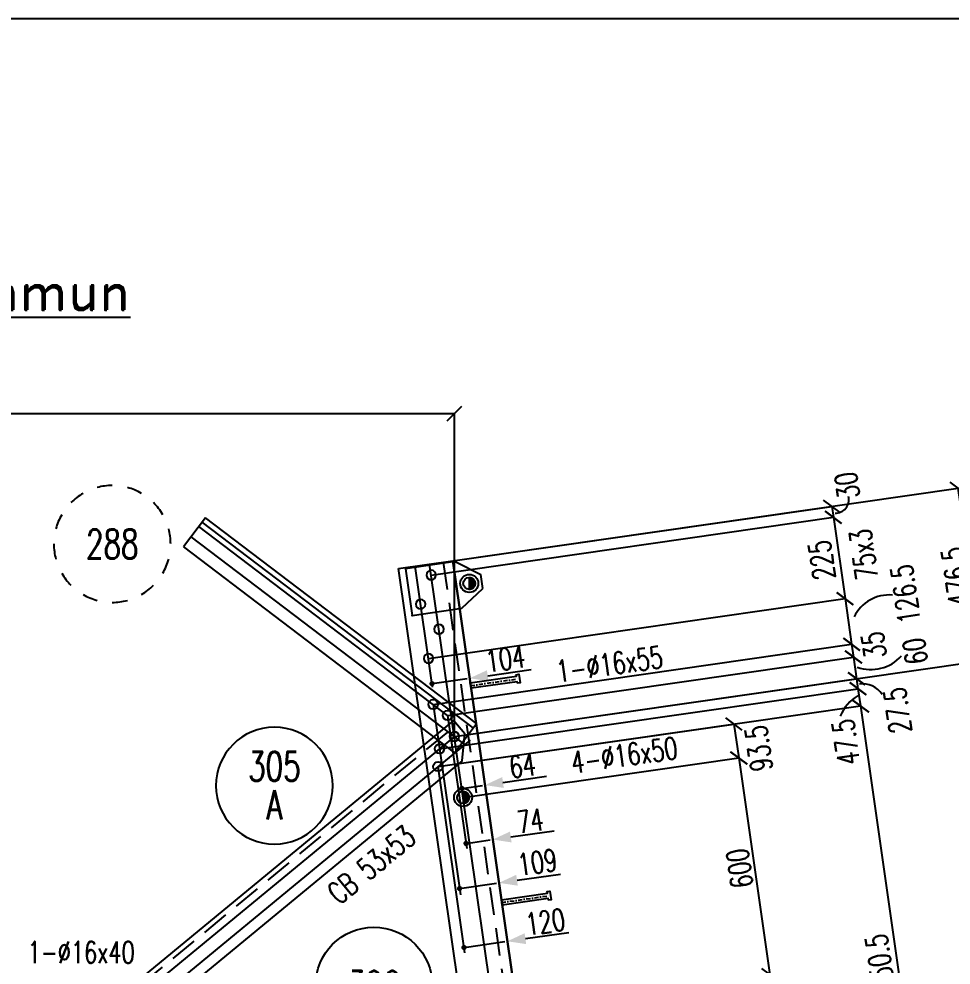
# Model space of a CAD drawing. Extents: x 142141 to 158361, y -105351 to -93871.
# Drawn here: x 147479 to 150033, y -96462 to -93871 of the extents above; entities that cross this region are included whole.
import ezdxf
from ezdxf.enums import TextEntityAlignment as Align

# ---------------------------------------------------------------- set-up
doc = ezdxf.new("R2010")
doc.units = 0
doc.header["$LTSCALE"] = 150
doc.header["$MEASUREMENT"] = 0
doc.linetypes.add('DASHDOT', pattern=[1, 0.5, -0.25, 0, -0.25])
doc.linetypes.add('DASHED', pattern=[0.75, 0.5, -0.25])
doc.layers.get('0').update_dxf_attribs({"linetype": 'CONTINUOUS'})
for name, color, linetype in [('ASSI', 6, 'CONTINUOUS'), ('BOLLINI_1', 7, 'CONTINUOUS'), ('BOLLINI_5', 7, 'CONTINUOUS'), ('Echelon', 3, 'CONTINUOUS'), ('FORI', 2, 'CONTINUOUS'), ('LINEA_ANG', 2, 'CONTINUOUS'), ('LINEE_PIASTRA', 2, 'CONTINUOUS'), ('LINEE_PIASTRE', 2, 'CONTINUOUS'), ('LS', 7, 'CONTINUOUS'), ('MZ', 6, 'DASHDOT'), ('PIASTRE', 5, 'CONTINUOUS'), ('QT_MAL', 7, 'CONTINUOUS'), ('QT_MPR', 7, 'CONTINUOUS'), ('QT_MSP', 7, 'CONTINUOUS'), ('TRAT-Y', 7, 'DASHED')]:
    doc.layers.add(name, color=color, linetype=linetype)
doc.styles.add('QUOTE', font='ROMANS8.SHX', dxfattribs={"width": 0.7})
doc.styles.add('RD', font='ROMAND8.SHX', dxfattribs={"width": 0.7})
doc.styles.add('RQL', font='ROMANS8.SHX', dxfattribs={"width": 0.7})
doc.styles.add('RS', font='ROMANS8.shx', dxfattribs={"width": 0.7})
doc.styles.get("Standard").update_dxf_attribs({"font": 'ROMANS8.SHX', "width": 0.7})
doc.dimstyles.new('FRECCE1', dxfattribs={"dimtxt": 60, "dimasz": 6.6667, "dimexe": 0, "dimexo": 0, "dimgap": 1, "dimtad": 1, "dimzin": 0, "dimdsep": 46, "dimtxsty": 'RS', "dimblk1": 'QUOTP', "dimblk2": 'QUOTF', "dimsah": 1, "dimcen": 0, "dimclrd": 2, "dimclre": 2, "dimclrt": 7, "dimadec": 0, "dimazin": 0, "dimtfac": 1, "dimtix": 1, "dimtmove": 2, "dimatfit": 3, "dimldrblk": 'QUOTP', "dimfxl": 1, "dimtolj": 1, "dimtzin": 0, "dimarcsym": 0})
doc.dimstyles.new('TRATTO', dxfattribs={"dimscale": 0, "dimtxt": 60, "dimasz": 40, "dimexe": 0, "dimexo": 0, "dimgap": 10, "dimtad": 1, "dimrnd": 0.5, "dimdsep": 46, "dimtxsty": 'RS', "dimblk1": 'OBLIQUE', "dimblk2": 'OBLIQUE', "dimsah": 1, "dimcen": 0.09, "dimclrd": 2, "dimclre": 2, "dimclrt": 7, "dimadec": 0, "dimazin": 0, "dimtfac": 1, "dimtix": 1, "dimtmove": 2, "dimatfit": 3, "dimfxl": 1, "dimtolj": 1, "dimtzin": 0, "dimarcsym": 0})

# ---------------------------------------------------------------- blocks, each defined once
blk = doc.blocks.new('ASSE98')
blk.add_line((0, 0), (1, 0))
at = {"color": 7, "flags": 1}
for tag, p in [('LAV1', (3.07431, 6.82847)), ('LAV2', (3.07431, 6.49513)), ('LAV3', (3.07431, 6.1618)), ('LAV4', (3.07431, 5.82847)), ('LAV5', (3.07431, 5.49513)), ('LAV6', (3.07431, 5.1618)), ('LAV7', (3.07431, 4.82847)), ('LAV8', (3.07431, 4.49513)), ('LAV9', (3.07431, 4.1618)), ('LAV10', (3.07431, 3.82847))]:
    blk.add_attdef(tag, p, '', height=0.2, dxfattribs=at)
at = {"color": 7, "style": 'QUOTE', "width": 0.5, "flags": 1}
for tag, p in [('TI', (1.38308, 6.82731)), ('DI_S', (1.38308, 6.42178)), ('D_S', (1.38308, 6.02092)), ('E_S', (1.38308, 5.68065)), ('NFORI', (1.36454, 5.29792)), ('ALAR', (1.36349, 4.93246)), ('FAM', (1.3775, 4.54645)), ('ALA', (1.38308, 4.19257)), ('DISP2', (1.38308, 3.84971)), ('DISP1', (1.38308, 3.50686)), ('PINZAF', (1.38308, 3.164)), ('PINZAI', (1.38308, 2.82114)), ('TRP', (1.38308, 2.47829)), ('NP', (1.38308, 2.13543)), ('SV', (1.38308, 1.79257)), ('PESO', (1.38308, 1.44971)), ('QUA', (1.38308, 1.10686)), ('LUN', (1.38308, 0.764)), ('PROF', (1.38308, 0.42114)), ('POS', (1.38308, 0.07829))]:
    blk.add_attdef(tag, p, '', height=0.2, dxfattribs=at)
blk = doc.blocks.new('P20')
at = {"color": 0}
for p, q in [((0, 0.98), (0.02, 1)), ((0, 0.94), (0.06, 1)), ((1, -0.01), (0, 0.99)), ((0, 0.89), (0.1, 0.99)), ((0, 0.85), (0.14, 0.99)), ((0, 0.8), (0.18, 0.98)), ((0, 0.76), (0.22, 0.98)), ((0, 0.71), (0.25, 0.97)), ((0, 0.67), (0.29, 0.96)), ((1, -0.05), (0, 0.95)), ((0, 0.62), (0.32, 0.95)), ((0, 0.58), (0.36, 0.93)), ((0, 0.53), (0.39, 0.92)), ((0, 0.49), (0.42, 0.91)), ((1, -0.09), (0, 0.9)), ((0, 0.44), (0.45, 0.89)), ((0, 0.4), (0.48, 0.88)), ((0.99, -0.13), (0, 0.86)), ((0, 0.35), (0.51, 0.86)), ((0, 0.31), (0.54, 0.84)), ((0, 0.26), (0.56, 0.83)), ((0.99, -0.17), (0, 0.81)), ((0, 0.22), (0.59, 0.81)), ((0, 0.17), (0.61, 0.79)), ((0.98, -0.21), (0, 0.77)), ((0, 0.13), (0.64, 0.77)), ((0, 0.08), (0.66, 0.75)), ((0, 0.04), (0.69, 0.73)), ((0.97, -0.25), (0, 0.72)), ((0, -0.01), (0.71, 0.7)), ((0.96, -0.28), (0, 0.68)), ((0, -0.05), (0.73, 0.68)), ((0, -0.1), (0.75, 0.66)), ((0.95, -0.32), (0, 0.63)), ((0, -0.14), (0.77, 0.63)), ((0, -0.19), (0.79, 0.61)), ((0.94, -0.35), (0, 0.59)), ((0, -0.23), (0.81, 0.58)), ((0, -0.28), (0.83, 0.56)), ((0.92, -0.38), (0, 0.54)), ((0, -0.32), (0.85, 0.53)), ((0.91, -0.41), (0, 0.5)), ((0, -0.36), (0.87, 0.5)), ((0, -0.41), (0.88, 0.47)), ((0.9, -0.44), (0, 0.45)), ((0, -0.45), (0.9, 0.44)), ((0.88, -0.47), (0, 0.41)), ((0, -0.5), (0.91, 0.41)), ((0, -0.54), (0.92, 0.38)), ((0.87, -0.5), (0, 0.36)), ((0, -0.59), (0.94, 0.35)), ((0.85, -0.53), (0, 0.32)), ((0, -0.63), (0.95, 0.31)), ((0, -0.68), (0.96, 0.28)), ((0.83, -0.56), (0, 0.27)), ((0, -0.72), (0.97, 0.25)), ((0.81, -0.58), (0, 0.23)), ((0, -0.77), (0.98, 0.21)), ((0.79, -0.61), (0, 0.18)), ((0, -0.81), (0.99, 0.17)), ((0.77, -0.63), (0, 0.14)), ((0, -0.86), (0.99, 0.13)), ((0.75, -0.66), (0, 0.09)), ((0, -0.9), (1, 0.09)), ((0.73, -0.68), (0, 0.05)), ((0, -0.95), (1, 0.05)), ((0.71, -0.7), (0, 0.01)), ((0, -0.99), (1, 0.01)), ((1, 0.04), (0.04, 1)), ((1, 0.09), (0.09, 1)), ((0.99, 0.14), (0.14, 0.99)), ((0.98, 0.19), (0.19, 0.98)), ((0.97, 0.25), (0.25, 0.97)), ((0.95, 0.31), (0.31, 0.95)), ((0.92, 0.38), (0.38, 0.92)), ((0.88, 0.47), (0.47, 0.88)), ((0.81, 0.59), (0.59, 0.81)), ((0.69, -0.73), (0, -0.04)), ((0.66, -0.75), (0, -0.08)), ((0.64, -0.77), (0, -0.13)), ((0.61, -0.79), (0, -0.17)), ((0.59, -0.81), (0, -0.22)), ((0.56, -0.83), (0, -0.26)), ((0.54, -0.84), (0, -0.31)), ((0.51, -0.86), (0, -0.35)), ((0.48, -0.88), (0, -0.4)), ((0.45, -0.89), (0, -0.44)), ((0.42, -0.91), (0, -0.49)), ((0.39, -0.92), (0, -0.53)), ((0.36, -0.93), (0, -0.58)), ((0.32, -0.95), (0, -0.62)), ((0.29, -0.96), (0, -0.67)), ((0.25, -0.97), (0, -0.71)), ((0.22, -0.98), (0, -0.76)), ((0.18, -0.98), (0, -0.8)), ((0.14, -0.99), (0, -0.85)), ((0.1, -0.99), (0, -0.89)), ((0.04, -1), (1, -0.04)), ((0.09, -1), (1, -0.09)), ((0.14, -0.99), (0.99, -0.14)), ((0.19, -0.98), (0.98, -0.19)), ((0.25, -0.97), (0.97, -0.25)), ((0.31, -0.95), (0.95, -0.31)), ((0.38, -0.92), (0.92, -0.38)), ((0.47, -0.88), (0.88, -0.47)), ((0.59, -0.81), (0.81, -0.59))]:
    blk.add_line(p, q, dxfattribs=at)
for radius in [1.5, 1]:
    blk.add_circle((0, 0), radius)
blk = doc.blocks.new('16')
blk.add_circle((0, 0), 1)
blk = doc.blocks.new('QUOTP')
at = {"layer": 'ASSI', "color": 2, "const_width": 1.07}
blk.add_lwpolyline([(-0.53, 0, 1), (0.53, 0, 1)], format="xyb", close=True, dxfattribs=at)
blk = doc.blocks.new('QUOTF')
at = {"layer": 'LS', "color": 2}
blk.add_line((7.5, 0), (25.5, 0), dxfattribs=at)
blk.add_solid([(7.5, 2.25), (0, 0), (7.5, -2.25)], dxfattribs=at)
blk = doc.blocks.new('*D161')
at = {"layer": 'QT_MAL', "color": 2, "lineweight": -2, "transparency": 16777216}
for p, q in [((148692.8, -95978.1), (148692.8, -95978.1)), ((148699.4, -95977.2), (148749.5, -95970)), ((148756.1, -95969), (148756.1, -95969))]:
    blk.add_line(p, q, dxfattribs=at)
at = {"layer": 'QT_MAL', "color": 2, "lineweight": -2, "transparency": 16777216, "xscale": 6.6667, "yscale": 6.6667, "zscale": 6.6667}
for name, p, rotation in [('QUOTF', (148756.1, -95969), 8.166139302353479), ('QUOTP', (148692.8, -95978.1), 188.1661393023535)]:
    blk.add_blockref(name, p, dxfattribs=dict(at, rotation=rotation))
at = {"layer": 'QT_MAL', "color": 7, "transparency": 16777216, "insert": (148859, -95916.1), "char_height": 60, "attachment_point": 5, "rotation": 8.1661, "style": 'RS'}
blk.add_mtext('\\A1;64', dxfattribs=at)
blk = doc.blocks.new('*D160')
at = {"layer": 'QT_MAL', "color": 2, "lineweight": -2, "transparency": 16777216}
for p, q in [((148705.3, -96412.7), (148810.9, -96397.6)), ((148817.5, -96396.6), (148817.5, -96396.6)), ((148698.7, -96413.7), (148698.7, -96413.7))]:
    blk.add_line(p, q, dxfattribs=at)
at = {"layer": 'QT_MAL', "color": 2, "lineweight": -2, "transparency": 16777216, "xscale": 6.6667, "yscale": 6.6667, "zscale": 6.6667}
for name, p, rotation in [('QUOTF', (148817.5, -96396.6), 8.166139302353479), ('QUOTP', (148698.7, -96413.7), 188.1661393023535)]:
    blk.add_blockref(name, p, dxfattribs=dict(at, rotation=rotation))
at = {"layer": 'QT_MAL', "color": 7, "transparency": 16777216, "insert": (148921.4, -96343.6), "char_height": 60, "attachment_point": 5, "rotation": 8.1661, "style": 'RS'}
blk.add_mtext('\\A1;120', dxfattribs=at)
blk = doc.blocks.new('*D159')
at = {"layer": 'QT_MAL', "color": 2, "lineweight": -2, "transparency": 16777216}
for p, q in [((148693.2, -96251.2), (148787.9, -96237.6)), ((148794.5, -96236.7), (148794.5, -96236.7)), ((148686.6, -96252.2), (148686.6, -96252.2))]:
    blk.add_line(p, q, dxfattribs=at)
at = {"layer": 'QT_MAL', "color": 2, "lineweight": -2, "transparency": 16777216, "xscale": 6.6667, "yscale": 6.6667, "zscale": 6.6667}
for name, p, rotation in [('QUOTF', (148794.5, -96236.7), 8.166139302353479), ('QUOTP', (148686.6, -96252.2), 188.1661393023535)]:
    blk.add_blockref(name, p, dxfattribs=dict(at, rotation=rotation))
at = {"layer": 'QT_MAL', "color": 7, "transparency": 16777216, "insert": (148899.8, -96180.4), "char_height": 60, "attachment_point": 5, "rotation": 8.1661, "style": 'RS'}
blk.add_mtext('\\A1;109', dxfattribs=at)
blk = doc.blocks.new('*D158')
at = {"layer": 'QT_MAL', "color": 2, "lineweight": -2, "transparency": 16777216}
for p, q in [((148704.3, -96128.7), (148704.3, -96128.7)), ((148710.9, -96127.7), (148770.9, -96119.1)), ((148777.5, -96118.2), (148777.5, -96118.2))]:
    blk.add_line(p, q, dxfattribs=at)
at = {"layer": 'QT_MAL', "color": 2, "lineweight": -2, "transparency": 16777216, "xscale": 6.6667, "yscale": 6.6667, "zscale": 6.6667}
for name, p, rotation in [('QUOTF', (148777.5, -96118.2), 8.166139302353479), ('QUOTP', (148704.3, -96128.7), 188.1661393023535)]:
    blk.add_blockref(name, p, dxfattribs=dict(at, rotation=rotation))
at = {"layer": 'QT_MAL', "color": 7, "transparency": 16777216, "insert": (148880.6, -96066.9), "char_height": 60, "attachment_point": 5, "rotation": 8.1661, "style": 'RS'}
blk.add_mtext('\\A1;74', dxfattribs=at)
blk = doc.blocks.new('*D162')
at = {"layer": 'QT_MAL', "color": 2, "lineweight": -2, "transparency": 16777216}
for p, q in [((148611.2, -95691.3), (148611.2, -95691.3)), ((148617.8, -95690.3), (148707.6, -95677.4)), ((148714.2, -95676.5), (148714.2, -95676.5))]:
    blk.add_line(p, q, dxfattribs=at)
at = {"layer": 'QT_MAL', "color": 2, "lineweight": -2, "transparency": 16777216, "xscale": 6.6667, "yscale": 6.6667, "zscale": 6.6667}
for name, p, rotation in [('QUOTF', (148714.2, -95676.5), 8.166139302353479), ('QUOTP', (148611.2, -95691.3), 188.1661393023535)]:
    blk.add_blockref(name, p, dxfattribs=dict(at, rotation=rotation))
at = {"layer": 'QT_MAL', "color": 7, "transparency": 16777216, "insert": (148812.2, -95623.5), "char_height": 60, "attachment_point": 5, "rotation": 8.1661, "style": 'RS'}
blk.add_mtext('\\A1;104', dxfattribs=at)
blk = doc.blocks.new('A$C6E393FD9')
at = {"layer": 'Echelon'}
blk.add_lwpolyline([(2.5, 0), (0, 19.8), (168.6, 41.4), (167.9, 47.2), (177.8, 48.5), (181.8, 17.1), (171.9, 15.8), (171.2, 21.6), (2.5, 0)], close=True, dxfattribs=at)
at = {"layer": 'MZ', "ltscale": 0.2}
blk.add_line((1.3, 9.9), (179.8, 32.8), dxfattribs=at)
blk = doc.blocks.new('_OBLIQUE')
at = {"color": 0, "linetype": 'ByBlock'}
blk.add_line((-0.5, -0.5), (0.5, 0.5), dxfattribs=at)
blk = doc.blocks.new('*D31')
at = {"layer": 'QT_MPR', "color": 2, "lineweight": -2, "transparency": 16777216}
for p, q in [((148672.4, -95836), (150120.6, -95628.2)), ((150120.6, -95628.2), (150337.2, -97138.2)), ((148849.5, -97351.7), (150337.2, -97138.2))]:
    blk.add_line(p, q, dxfattribs=at)
at = {"layer": 'QT_MPR', "color": 2, "lineweight": -2, "transparency": 16777216, "xscale": 40, "yscale": 40, "zscale": 40}
for p, rotation in [((150120.6, -95628.2), 98.16613930235343), ((150337.2, -97138.2), 278.1661393023534)]:
    blk.add_blockref('_OBLIQUE', p, dxfattribs=dict(at, rotation=rotation))
at = {"layer": 'QT_MPR', "color": 7, "transparency": 16777216, "insert": (150184.8, -96391.9), "char_height": 60, "attachment_point": 5, "rotation": 98.1661, "style": 'RS'}
blk.add_mtext('\\A1;1525.5', dxfattribs=at)
blk = doc.blocks.new('*D30')
at = {"layer": 'QT_MPR', "color": 2, "lineweight": -2, "transparency": 16777216}
for p, q in [((148668, -95355), (149706.4, -95206)), ((149706.4, -95206), (149710.7, -95235.7)), ((148608.9, -95393.8), (149710.7, -95235.7))]:
    blk.add_line(p, q, dxfattribs=at)
at = {"layer": 'QT_MPR', "color": 2, "lineweight": -2, "transparency": 16777216, "xscale": 40, "yscale": 40, "zscale": 40}
for p, rotation in [((149706.4, -95206), 98.16613930235343), ((149710.7, -95235.7), 278.1661393023534)]:
    blk.add_blockref('_OBLIQUE', p, dxfattribs=dict(at, rotation=rotation))
at = {"layer": 'QT_MPR', "color": 7, "transparency": 16777216, "insert": (149748.4, -95148.2), "char_height": 60, "attachment_point": 5, "rotation": 98.1661, "style": 'RS'}
blk.add_mtext('\\A1;30', dxfattribs=at)
blk = doc.blocks.new('*D29')
at = {"layer": 'QT_MPR', "color": 2, "lineweight": -2, "transparency": 16777216}
for p, q in [((148608.9, -95393.8), (149710.7, -95235.7)), ((149710.7, -95235.7), (149742.6, -95458.4)), ((148601.3, -95622.2), (149742.6, -95458.4))]:
    blk.add_line(p, q, dxfattribs=at)
at = {"layer": 'QT_MPR', "color": 2, "lineweight": -2, "transparency": 16777216, "xscale": 40, "yscale": 40, "zscale": 40}
for p, rotation in [((149710.7, -95235.7), 98.16613930235343), ((149742.6, -95458.4), 278.1661393023534)]:
    blk.add_blockref('_OBLIQUE', p, dxfattribs=dict(at, rotation=rotation))
at = {"layer": 'QT_MPR', "color": 7, "transparency": 16777216, "insert": (149793.4, -95337.5), "char_height": 60, "attachment_point": 5, "rotation": 98.1661, "style": 'RS'}
blk.add_mtext('\\A1;75x3', dxfattribs=at)
blk = doc.blocks.new('*D28')
at = {"layer": 'QT_MPR', "color": 2, "lineweight": -2, "transparency": 16777216}
for p, q in [((148608.9, -95393.8), (149710.7, -95235.7)), ((149710.7, -95235.7), (149742.6, -95458.4)), ((148601.3, -95622.2), (149742.6, -95458.4))]:
    blk.add_line(p, q, dxfattribs=at)
at = {"layer": 'QT_MPR', "color": 2, "lineweight": -2, "transparency": 16777216, "xscale": 40, "yscale": 40, "zscale": 40}
for p, rotation in [((149710.7, -95235.7), 98.16613930235343), ((149742.6, -95458.4), 278.1661393023534)]:
    blk.add_blockref('_OBLIQUE', p, dxfattribs=dict(at, rotation=rotation))
at = {"layer": 'QT_MPR', "color": 7, "transparency": 16777216, "insert": (149679, -95353.1), "char_height": 60, "attachment_point": 5, "rotation": 98.1661, "style": 'RS'}
blk.add_mtext('\\A1;225', dxfattribs=at)
blk = doc.blocks.new('*D27')
at = {"layer": 'QT_MPR', "color": 2, "lineweight": -2, "transparency": 16777216}
for p, q in [((148601.3, -95622.2), (149742.6, -95458.4)), ((149742.6, -95458.4), (149760.6, -95583.5)), ((148614.3, -95748), (149760.6, -95583.5))]:
    blk.add_line(p, q, dxfattribs=at)
at = {"layer": 'QT_MPR', "color": 2, "lineweight": -2, "transparency": 16777216, "xscale": 40, "yscale": 40, "zscale": 40}
for p, rotation in [((149742.6, -95458.4), 98.16613930235343), ((149760.6, -95583.5), 278.1661393023534)]:
    blk.add_blockref('_OBLIQUE', p, dxfattribs=dict(at, rotation=rotation))
at = {"layer": 'QT_MPR', "color": 7, "transparency": 16777216, "insert": (149907.9, -95446), "char_height": 60, "attachment_point": 5, "rotation": 98.1661, "style": 'RS'}
blk.add_mtext('\\A1;126.5', dxfattribs=at)
blk = doc.blocks.new('*D26')
at = {"layer": 'QT_MPR', "color": 2, "lineweight": -2, "transparency": 16777216}
for p, q in [((148614.3, -95748), (149760.6, -95583.5)), ((149760.6, -95583.5), (149765.6, -95618.6)), ((148654, -95778.1), (149765.6, -95618.6))]:
    blk.add_line(p, q, dxfattribs=at)
at = {"layer": 'QT_MPR', "color": 2, "lineweight": -2, "transparency": 16777216, "xscale": 40, "yscale": 40, "zscale": 40}
for p, rotation in [((149760.6, -95583.5), 98.16613930235343), ((149765.6, -95618.6), 278.1661393023534)]:
    blk.add_blockref('_OBLIQUE', p, dxfattribs=dict(at, rotation=rotation))
at = {"layer": 'QT_MPR', "color": 7, "transparency": 16777216, "insert": (149821.7, -95585.4), "char_height": 60, "attachment_point": 5, "rotation": 98.1661, "style": 'RS'}
blk.add_mtext('\\A1;35', dxfattribs=at)
blk = doc.blocks.new('*D25')
at = {"layer": 'QT_MPR', "color": 2, "lineweight": -2, "transparency": 16777216}
for p, q in [((148654, -95778.1), (149765.6, -95618.6)), ((149765.6, -95618.6), (149774.1, -95677.9)), ((148672.4, -95836), (149774.1, -95677.9))]:
    blk.add_line(p, q, dxfattribs=at)
at = {"layer": 'QT_MPR', "color": 2, "lineweight": -2, "transparency": 16777216, "xscale": 40, "yscale": 40, "zscale": 40}
for p, rotation in [((149765.6, -95618.6), 98.16613930235343), ((149774.1, -95677.9), 278.1661393023534)]:
    blk.add_blockref('_OBLIQUE', p, dxfattribs=dict(at, rotation=rotation))
at = {"layer": 'QT_MPR', "color": 7, "transparency": 16777216, "insert": (149934.6, -95602.5), "char_height": 60, "attachment_point": 5, "rotation": 98.1661, "style": 'RS'}
blk.add_mtext('\\A1;60', dxfattribs=at)
blk = doc.blocks.new('*D24')
at = {"layer": 'QT_MPR', "color": 2, "lineweight": -2, "transparency": 16777216}
for p, q in [((148672.4, -95836), (149774.1, -95677.9)), ((149774.1, -95677.9), (149778, -95705)), ((148631.7, -95869.5), (149778, -95705))]:
    blk.add_line(p, q, dxfattribs=at)
at = {"layer": 'QT_MPR', "color": 2, "lineweight": -2, "transparency": 16777216, "xscale": 40, "yscale": 40, "zscale": 40}
for p, rotation in [((149774.1, -95677.9), 98.16613930235343), ((149778, -95705), 278.1661393023534)]:
    blk.add_blockref('_OBLIQUE', p, dxfattribs=dict(at, rotation=rotation))
at = {"layer": 'QT_MPR', "color": 7, "transparency": 16777216, "insert": (149886.7, -95764.7), "char_height": 60, "attachment_point": 5, "rotation": 98.1661, "style": 'RS'}
blk.add_mtext('\\A1;27.5', dxfattribs=at)
blk = doc.blocks.new('*D23')
at = {"layer": 'QT_MPR', "color": 2, "lineweight": -2, "transparency": 16777216}
for p, q in [((148631.7, -95869.5), (149778, -95705)), ((149778, -95705), (149784.8, -95752.2)), ((148627.6, -95918.3), (149784.8, -95752.2))]:
    blk.add_line(p, q, dxfattribs=at)
at = {"layer": 'QT_MPR', "color": 2, "lineweight": -2, "transparency": 16777216, "xscale": 40, "yscale": 40, "zscale": 40}
for p, rotation in [((149778, -95705), 98.16613930235343), ((149784.8, -95752.2), 278.1661393023534)]:
    blk.add_blockref('_OBLIQUE', p, dxfattribs=dict(at, rotation=rotation))
at = {"layer": 'QT_MPR', "color": 7, "transparency": 16777216, "insert": (149744.9, -95851.3), "char_height": 60, "attachment_point": 5, "rotation": 98.1661, "style": 'RS'}
blk.add_mtext('\\A1;47.5', dxfattribs=at)
blk = doc.blocks.new('*D22')
at = {"layer": 'QT_MPR', "color": 2, "lineweight": -2, "transparency": 16777216}
for p, q in [((148627.6, -95918.3), (149784.8, -95752.2)), ((149784.8, -95752.2), (149990.8, -97187.9)), ((148849.5, -97351.7), (149990.8, -97187.9))]:
    blk.add_line(p, q, dxfattribs=at)
at = {"layer": 'QT_MPR', "color": 2, "lineweight": -2, "transparency": 16777216, "xscale": 40, "yscale": 40, "zscale": 40}
for p, rotation in [((149784.8, -95752.2), 98.16613930235343), ((149990.8, -97187.9), 278.1661393023534)]:
    blk.add_blockref('_OBLIQUE', p, dxfattribs=dict(at, rotation=rotation))
at = {"layer": 'QT_MPR', "color": 7, "transparency": 16777216, "insert": (149841.3, -96475.5), "char_height": 60, "attachment_point": 5, "rotation": 98.1661, "style": 'RS'}
blk.add_mtext('\\A1;1450.5', dxfattribs=at)
blk = doc.blocks.new('*D21')
at = {"layer": 'QT_MSP', "color": 2, "lineweight": -2, "transparency": 16777216}
for p, q in [((148627.6, -95918.3), (149438.3, -95801.9)), ((149438.3, -95801.9), (149451.6, -95894.5)), ((148696.3, -96002.9), (149451.6, -95894.5))]:
    blk.add_line(p, q, dxfattribs=at)
at = {"layer": 'QT_MSP', "color": 2, "lineweight": -2, "transparency": 16777216, "xscale": 40, "yscale": 40, "zscale": 40}
for p, rotation in [((149438.3, -95801.9), 98.16613930235343), ((149451.6, -95894.5), 278.1661393023534)]:
    blk.add_blockref('_OBLIQUE', p, dxfattribs=dict(at, rotation=rotation))
at = {"layer": 'QT_MSP', "color": 7, "transparency": 16777216, "insert": (149506.4, -95868.3), "char_height": 60, "attachment_point": 5, "rotation": 98.1661, "style": 'RS'}
blk.add_mtext('\\A1;93.5', dxfattribs=at)
blk = doc.blocks.new('*D20')
at = {"layer": 'QT_MSP', "color": 2, "lineweight": -2, "transparency": 16777216}
for p, q in [((148696.3, -96002.9), (149451.6, -95894.5)), ((149451.6, -95894.5), (149536.8, -96488.1)), ((148781.5, -96596.5), (149536.8, -96488.1))]:
    blk.add_line(p, q, dxfattribs=at)
at = {"layer": 'QT_MSP', "color": 2, "lineweight": -2, "transparency": 16777216, "xscale": 40, "yscale": 40, "zscale": 40}
for p, rotation in [((149451.6, -95894.5), 98.16613930235343), ((149536.8, -96488.1), 278.1661393023534)]:
    blk.add_blockref('_OBLIQUE', p, dxfattribs=dict(at, rotation=rotation))
at = {"layer": 'QT_MSP', "color": 7, "transparency": 16777216, "insert": (149453.9, -96197.2), "char_height": 60, "attachment_point": 5, "rotation": 98.1661, "style": 'RS'}
blk.add_mtext('\\A1;600', dxfattribs=at)
blk = doc.blocks.new('MRKR_98')
blk.add_point((0, 0))
at = {"color": 7, "style": 'QUOTE', "width": 0.5, "flags": 1}
for tag, p in [('TI', (3.73, 6.83)), ('NFORI', (3.72, 5.3)), ('DI_S', (3.73, 6.42)), ('D_S', (3.73, 6.02)), ('E_S', (3.73, 5.68)), ('AUX2', (3.71, 4.93)), ('AUX1', (3.73, 4.19)), ('FAM', (3.73, 4.55)), ('COMMESSA', (3.73, 3.85)), ('MD', (3.73, 3.51)), ('MP', (3.73, 3.16)), ('LARGHEZZA', (3.73, 2.82)), ('SPESSORE', (3.73, 2.48)), ('NP', (3.73, 2.14)), ('SV', (3.73, 1.79)), ('PESO', (3.73, 1.45)), ('QUA', (3.73, 1.11)), ('LUN', (3.73, 0.76)), ('PROF', (3.73, 0.42)), ('POS', (3.73, 0.08))]:
    blk.add_attdef(tag, p, '', height=0.2, dxfattribs=at)
at = {"color": 7, "flags": 1}
for tag, p in [('LAV1', (5.26, 6.88)), ('LAV2', (5.26, 6.55)), ('LAV3', (5.26, 6.21)), ('LAV4', (5.26, 5.88)), ('LAV5', (5.26, 5.55)), ('LAV6', (5.26, 5.21)), ('LAV7', (5.26, 4.88)), ('LAV8', (5.26, 4.55)), ('LAV9', (5.26, 4.21)), ('LAV10', (5.26, 3.88))]:
    blk.add_attdef(tag, p, '', height=0.2, dxfattribs=at)
blk = doc.blocks.new('*D19')
at = {"layer": 'LS', "color": 2, "lineweight": -2, "transparency": 16777216}
for p, q in [((148668, -95355), (150052.8, -95156.3)), ((150120.6, -95628.2), (150052.8, -95156.3)), ((148672.4, -95836), (150120.6, -95628.2))]:
    blk.add_line(p, q, dxfattribs=at)
at = {"layer": 'LS', "color": 2, "lineweight": -2, "transparency": 16777216, "xscale": 40, "yscale": 40, "zscale": 40}
for p, rotation in [((150052.8, -95156.3), 98.16613930235343), ((150120.6, -95628.2), 278.1661393023534)]:
    blk.add_blockref('_OBLIQUE', p, dxfattribs=dict(at, rotation=rotation))
at = {"layer": 'LS', "color": 7, "transparency": 16777216, "insert": (150047.1, -95397.9), "char_height": 60, "attachment_point": 5, "rotation": 98.1661, "style": 'RS'}
blk.add_mtext('\\A1;476.5', dxfattribs=at)
blk = doc.blocks.new('YYY')
blk.add_circle((0, 0), 8)
at = {"color": 3, "style": 'RQL', "width": 0.7}
for tag, p in [('POS3', (0, 0.65)), ('POS2', (0, -4.63))]:
    blk.add_attdef(tag, text='', height=4, dxfattribs=at).set_placement(p, align=Align.CENTER)
at = {"style": 'RQL', "width": 0.7, "flags": 1}
blk.add_attdef('TIPO', text='', height=3, dxfattribs=at).set_placement((0, 0), align=Align.MIDDLE_CENTER)
blk = doc.blocks.new('xxx')
blk.add_circle((0, 0), 8)
at = {"color": 3, "style": 'RQL', "width": 0.7}
blk.add_attdef('POS', text='', height=4, dxfattribs=at).set_placement((0, 0), align=Align.MIDDLE)
at = {"style": 'RQL', "width": 0.7, "flags": 1}
for tag, p in [('POS1', (-0.39, -5.42)), ('TIPO', (-0.39, -8.66))]:
    blk.add_attdef(tag, p, '', height=2, dxfattribs=at)
blk = doc.blocks.new('*D111')
at = {"layer": 'LS', "color": 2, "lineweight": -2, "transparency": 16777216}
for p, q in [((145483, -95836), (145483, -94951.3)), ((145483, -94951.3), (148672.4, -94951.3)), ((148672.4, -95836), (148672.4, -94951.3))]:
    blk.add_line(p, q, dxfattribs=at)
at = {"layer": 'LS', "color": 2, "lineweight": -2, "transparency": 16777216, "xscale": 40, "yscale": 40, "zscale": 40, "rotation": 180}
blk.add_blockref('_OBLIQUE', (145483, -94951.3), dxfattribs=at)
at = {"layer": 'LS', "color": 2, "lineweight": -2, "transparency": 16777216, "xscale": 40, "yscale": 40, "zscale": 40}
blk.add_blockref('_OBLIQUE', (148672.4, -94951.3), dxfattribs=at)
at = {"layer": 'LS', "color": 7, "transparency": 16777216, "insert": (147077.7, -94911.3), "char_height": 60, "attachment_point": 5, "style": 'RS'}
blk.add_mtext('\\A1;3189.5', dxfattribs=at)
blk = doc.blocks.new('bull')
at = {"style": 'RS', "width": 0.7, "flags": 1}
for tag, p in [('NN', (-12.25, 0)), ('DIAMETRO', (0, -4.86)), ('SERRAGGIO', (0, -9.71)), ('LUNGHEZZA', (0, -14.57)), ('NB', (0, -19.43)), ('TIPO', (0, -24.12)), ('EL', (-0.14, -29))]:
    blk.add_attdef(tag, p, '', height=3, dxfattribs=at)
at = {"style": 'RS', "width": 0.7}
blk.add_attdef('BULLONE', (0, 0), '', height=3, dxfattribs=at)
blk = doc.blocks.new('zzz')
at = {"linetype": 'Continuous'}
for start, end in [(90, 105), (120, 135), (60, 75), (30, 45), (150, 165), (0, 15), (180, 195), (330, 345), (210, 225), (300, 315), (240, 255), (270, 285)]:
    blk.add_arc((0, 0), 8, start, end, dxfattribs=at)
at = {"color": 3, "style": 'RQL', "width": 0.7}
blk.add_attdef('POS1', text='', height=4, dxfattribs=at).set_placement((0, 0), align=Align.MIDDLE)
at = {"style": 'RQL', "width": 0.7, "flags": 1}
blk.add_attdef('TIPO', (0, -8), '', height=3, dxfattribs=at)

msp = doc.modelspace()

# ---------------------------------------------------------------- linework, layer by layer
at = {"layer": 'LINEA_ANG'}
for p, q in [((147990.875, -95237.027), (147930.41, -95316.676)), ((148733.199, -95800.569), (147990.875, -95237.027)), ((147930.41, -95316.676), (148672.734, -95880.217)), ((148519.547, -95376.335), (148668.026, -95355.029)), ((148668.026, -95355.029), (149646.709, -102175.167)), ((149498.23, -102196.473), (148519.547, -95376.335)), ((145027.439, -98793.65), (148671.104, -95791.727)), ((148671.104, -95791.727), (148700.99, -95828.001)), ((148672.734, -95880.217), (148733.199, -95800.569)), ((148693.785, -95902.607), (148700.99, -95828.001)), ((148693.785, -95902.607), (145046.261, -98907.71))]:
    msp.add_line(p, q, dxfattribs=at)
at = {"layer": 'LINEA_ANG', "color": 2}
msp.add_line((148724.13, -95812.516), (147981.805, -95248.975), dxfattribs=at)
at = {"layer": 'LINEE_PIASTRA'}
for p, q in [((148674.394, -95357.146), (148745.125, -95392.458)), ((148692.715, -95484.838), (148750.664, -95431.062))]:
    msp.add_line(p, q, dxfattribs=at)
at = {"layer": 'LINEE_PIASTRE'}
for p, q in [((148674.394, -95357.146), (148538.781, -95376.606)), ((148538.781, -95376.606), (148557.104, -95504.298)), ((148750.664, -95431.062), (148745.125, -95392.458)), ((148557.104, -95504.298), (148692.715, -95484.838))]:
    msp.add_line(p, q, dxfattribs=at)
at = {"layer": 'LS', "color": 6}
for p, q in [((148653.977, -95778.092), (147972.736, -95260.922)), ((148612.591, -95700.889), (148565.081, -95369.801)), ((149758.782, -103406.735), (148604.675, -95364.12)), ((148614.296, -95747.968), (148689.115, -96269.361)), ((148653.977, -95778.092), (148706.243, -96142.318)), ((148672.392, -95836.014), (145101.231, -98778.203)), ((148700.787, -96428.137), (148627.619, -95918.25))]:
    msp.add_line(p, q, dxfattribs=at)
at = {"layer": 'LS', "color": 8}
msp.add_lwpolyline([(142140.931, -93871.11), (142140.931, -105351.11), (154860.931, -105351.11), (154860.931, -103751.11), (158360.931, -103751.11), (158360.931, -93871.11), (142140.931, -93871.11)], close=True, dxfattribs=at)
at = {"layer": 'LS', "color": 6}
for centre, radius, start, end in [((149715.554, -95187.219), 37.531, 269.340521, 12.824193), ((149863.543, -95555.019), 106.667, 85.21629, 154.230979), ((149813.893, -95540.892), 111.619, 250.028031, 318.164958), ((149792.369, -95753.584), 61.521, 32.341458, 99.70307), ((149836.989, -95823.864), 116.015, 120.396487, 157.835063)]:
    msp.add_arc(centre, radius, start, end, dxfattribs=at)
at = {"layer": 'TRAT-Y'}
for p, q in [((148641.795, -95358.793), (149620.478, -102178.931)), ((145036.341, -98804.455), (148680.006, -95802.532))]:
    msp.add_line(p, q, dxfattribs=at)

# ---------------------------------------------------------------- block references
at = {"layer": 'ASSI'}
for p, xscale, rotation in [((148693.897, -95852.34), 932, 142.7957563936465), ((149646.709, -102175.167), 6890.000000000001, 98.16613930235349)]:
    msp.add_blockref('ASSE98', p, dxfattribs=dict(at, xscale=xscale, rotation=rotation))
ref = msp.add_blockref('ASSE98', (148715.615, -95845.752), dxfattribs=dict(at, xscale=4778.999999999999, zscale=4778.999999999999, rotation=219.4842454102858))
ref.add_attrib('LAV1', 'CB 53x53', (148356.953, -96298.907), dxfattribs={"layer": '0', "color": 7, "height": 60, "rotation": 39.484245, "width": 0.7})
at = {"layer": 'BOLLINI_1', "xscale": 20, "yscale": 20, "zscale": 20}
msp.add_blockref('xxx', (148451.961, -96518.029), dxfattribs=at).add_auto_attribs({'POS': '306'})
at = {"layer": 'BOLLINI_5'}
ref = msp.add_blockref('YYY', (148179.363, -95970.573), dxfattribs=dict(at, xscale=-19.99970832482618, yscale=19.99970832476798, zscale=19.99970832479172))
ref.add_attrib('POS3', '305', dxfattribs={"layer": '0', "color": 3, "height": 79.9988, "style": 'RQL', "width": 0.7}).set_placement((148179.363, -95957.634), align=Align.CENTER)
ref.add_attrib('POS2', 'A', dxfattribs={"layer": '0', "color": 3, "height": 79.999, "style": 'RQL', "width": 0.7}).set_placement((148179.363, -96063.18), align=Align.CENTER)
at = {"layer": 'FORI'}
for name, p, xscale, yscale, zscale in [('16', (148608.937, -95393.815), -13, 13, 13), ('P20', (148713.249, -95416.731), 16.5, 16.5, 16.5), ('16', (148579.995, -95473.737), -13, 13, 13), ('16', (148630.243, -95542.294), -13, 13, 13), ('16', (148601.302, -95622.216), -13, 13, 13), ('16', (148614.296, -95747.968), 13, 13, 13), ('16', (148653.977, -95778.092), 13, 13, 13), ('16', (148672.392, -95836.014), -13, 13, 13), ('16', (148631.737, -95869.509), 13, 13, 13), ('16', (148627.619, -95918.25), 13, 13, 13), ('P20', (148696.334, -96002.862), 16.5, 16.5, 16.5)]:
    msp.add_blockref(name, p, dxfattribs=dict(at, xscale=xscale, yscale=yscale, zscale=zscale))
at = {"layer": 'LS', "color": 6, "xscale": 19.99999994994134, "yscale": 19.99999994994134, "zscale": 19.99999994994134}
msp.add_blockref('zzz', (147735.216, -95308.696), dxfattribs=at).add_auto_attribs({'POS1': '288'})
at = {"layer": 'LS', "color": 7, "xscale": 20, "yscale": 20, "zscale": 20, "rotation": 8.166139302353443}
for p, values in [((148956.664, -95688.369), {'BULLONE': '1-%%c16x55                '}), ((148996.858, -95937.575), {'BULLONE': '4-%%c16x50                '})]:
    msp.add_blockref('bull', p, dxfattribs=at).add_auto_attribs(values)
at = {"layer": 'LS', "xscale": 0.7500000000000001, "yscale": 0.7500000000000001, "zscale": 0.7500000000000001, "rotation": 0.8689299996759822}
for p in [(148716.192, -95703.983), (148801.418, -96297.9)]:
    msp.add_blockref('A$C6E393FD9', p, dxfattribs=at)
at = {"layer": 'LS', "color": 7, "xscale": 20, "yscale": 20, "zscale": 20}
msp.add_blockref('bull', (147503.201, -96456.836), dxfattribs=at).add_auto_attribs({'BULLONE': '1-%%c16x40                '})
at = {"layer": 'PIASTRE', "xscale": 15, "yscale": 15, "zscale": 15, "rotation": 8.166139299}
msp.add_blockref('MRKR_98', (148557.104, -95504.298), dxfattribs=at)

# ---------------------------------------------------------------- texts
at = {"layer": 'LS', "color": 3, "style": 'RD'}
msp.add_text('%%U2° Troncon commun', height=100, dxfattribs=at).set_placement((147077.707, -94617.571), align=Align.MIDDLE)

# ---------------------------------------------------------------- dimensions: what is measured, and where the dimension line sits
at = {"layer": 'LS'}
dim = msp.add_linear_dim(base=(148672.392, -94951.333), p1=(145483.023, -95836.014), p2=(148672.392, -95836.014), dimstyle='TRATTO', override={"dimscale": 1}, dxfattribs=at)
dim.commit()
dim.dimension.update_dxf_attribs({"geometry": '*D111', "text_midpoint": (147077.707, -94911.333)})
dim = msp.add_linear_dim(base=(150052.841, -95156.309), p1=(148672.392, -95836.014), p2=(148668.026, -95355.029), angle=98.166139, dimstyle='TRATTO', override={"dimscale": 1}, dxfattribs=at)
dim.commit()
dim.dimension.update_dxf_attribs({"geometry": '*D19', "text_midpoint": (150047.105, -95397.938)})
at = {"layer": 'QT_MAL'}
for base, p1, p2, text, picture, middle in [((148714.157, -95676.499), (148611.211, -95691.272), (148714.157, -95676.499), '104', '*D162', (148812.181, -95623.537)), ((148756.137, -95969.043), (148692.786, -95978.134), (148756.137, -95969.043), '64', '*D161', (148858.973, -95916.088)), ((148777.534, -96118.157), (148704.285, -96128.668), (148777.534, -96118.157), '74', '*D158', (148880.589, -96066.944)), ((148794.541, -96236.672), (148686.646, -96252.155), (148794.541, -96236.672), '109', '*D159', (148899.778, -96180.35)), ((148817.496, -96396.635), (148698.712, -96413.68), (148817.496, -96396.635), '120', '*D160', (148921.35, -96343.574))]:
    dim = msp.add_linear_dim(base=base, p1=p1, p2=p2, angle=8.166139, text=text, dimstyle='FRECCE1', dxfattribs=at)
    dim.commit()
    dim.dimension.update_dxf_attribs({"geometry": picture, "text_midpoint": middle, "dimtype": 160})
at = {"layer": 'QT_MPR'}
for base, p1, p2, text, picture, middle in [((149710.651, -95235.72), (148668.026, -95355.029), (148608.937, -95393.815), '30', '*D30', (149748.398, -95148.211)), ((149742.611, -95458.439), (148608.937, -95393.815), (148601.302, -95622.216), '75x3', '*D29', (149793.447, -95337.492)), ((149742.611, -95458.439), (148608.937, -95393.815), (148601.302, -95622.216), '225', '*D28', (149679.022, -95353.106)), ((149760.554, -95583.481), (148601.302, -95622.216), (148614.296, -95747.968), '126.5', '*D27', (149907.95, -95445.997)), ((149765.591, -95618.577), (148614.296, -95747.968), (148653.977, -95778.092), '35', '*D26', (149821.655, -95585.441)), ((149774.106, -95677.919), (148653.977, -95778.092), (148672.392, -95836.014), '60', '*D25', (149934.584, -95602.472)), ((150337.242, -97138.209), (148672.392, -95836.014), (148849.481, -97351.701), '1525.5', '*D31', (150184.76, -96391.94)), ((149777.995, -95705.022), (148672.392, -95836.014), (148631.737, -95869.509), '27.5', '*D24', (149886.701, -95764.717)), ((149784.765, -95752.201), (148631.737, -95869.509), (148627.619, -95918.25), '47.5', '*D23', (149744.939, -95851.32)), ((149990.79, -97187.924), (148627.619, -95918.25), (148849.481, -97351.701), '1450.5', '*D22', (149841.251, -96475.52))]:
    dim = msp.add_linear_dim(base=base, p1=p1, p2=p2, angle=98.166139, text=text, dimstyle='TRATTO', override={"dimscale": 1}, dxfattribs=at)
    dim.commit()
    dim.dimension.update_dxf_attribs({"geometry": picture, "text_midpoint": middle, "dimtype": 160})
at = {"layer": 'QT_MSP'}
for base, p1, p2, text, picture, middle in [((149451.598, -95894.483), (148627.619, -95918.25), (148696.334, -96002.862), '93.5', '*D21', (149506.423, -95868.296)), ((149536.783, -96488.116), (148696.334, -96002.862), (148781.52, -96596.496), '600', '*D20', (149453.881, -96197.227))]:
    dim = msp.add_linear_dim(base=base, p1=p1, p2=p2, angle=98.166139, text=text, dimstyle='TRATTO', override={"dimscale": 1}, dxfattribs=at)
    dim.commit()
    dim.dimension.update_dxf_attribs({"geometry": picture, "text_midpoint": middle, "dimtype": 160})

doc.saveas('drawing.dxf')
